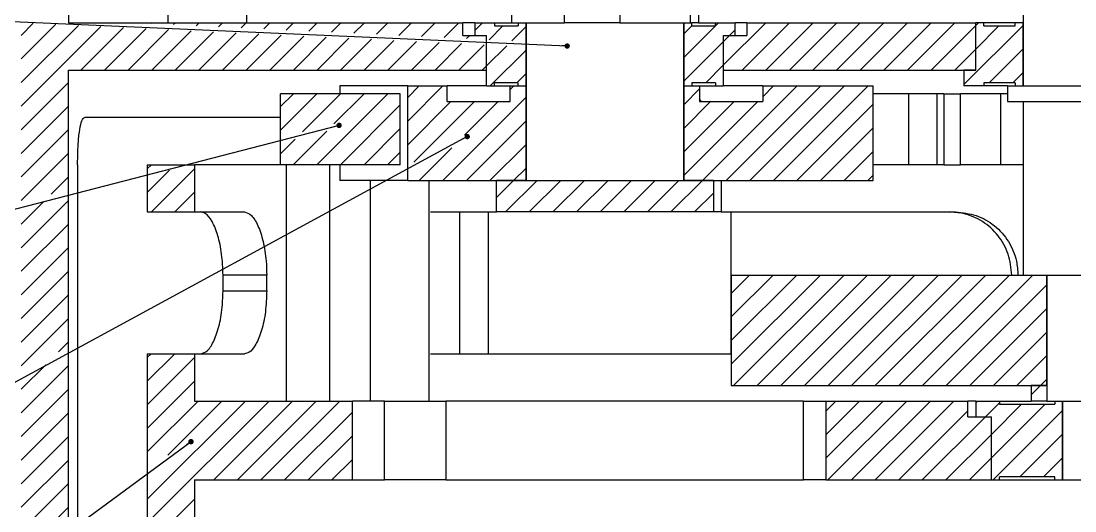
# Model space of a CAD drawing. Header units: millimetres. Extents: x 0 to 1189, y 0 to 841.
# Drawn here: x 360.7 to 561.1, y 431.3 to 524.5 of the extents above; entities that cross this region are included whole.
import ezdxf

# ---------------------------------------------------------------- set-up
doc = ezdxf.new("R2010")
doc.units = ezdxf.units.MM
doc.layers.add('10', color=7, linetype='Continuous')
doc.dimstyles.new('SLDDIMSTYLE0', dxfattribs={"dimtxt": 0.18, "dimasz": 1.016, "dimexe": 0, "dimexo": 0.0625, "dimgap": 0, "dimtad": 0, "dimtih": 1, "dimtoh": 1, "dimdec": 0, "dimrnd": 1e-09, "dimzin": 0, "dimdsep": 46, "dimtxsty": 'Standard', "dimblk1": 'DOT', "dimblk2": 'DOT', "dimsah": 1, "dimcen": 0.09, "dimadec": 0, "dimazin": 0, "dimtfac": 1.016, "dimtdec": 0, "dimtofl": 0, "dimtmove": 0, "dimatfit": 3, "dimldrblk": 'DOT', "dimfxl": 0, "dimfrac": 2, "dimtolj": 1, "dimtzin": 0, "dimarcsym": 0})

# ---------------------------------------------------------------- blocks, each defined once
blk = doc.blocks.new('SW_HATCH_0')
at = {"color": 0, "linetype": 'Continuous', "lineweight": 18}
for p, q in [((-151.93, 368.93), (-154.25, 366.61)), ((-147.64, 368.72), (-154.25, 362.12)), ((-129.4, 369), (-129.55, 368.86)), ((-124.91, 369), (-125.26, 368.65)), ((-120.42, 369), (-120.97, 368.45)), ((-115.93, 369), (-116.69, 368.24)), ((-111.44, 369), (-112.4, 368.04)), ((-106.95, 369), (-108.12, 367.84)), ((-102.46, 369), (-103.83, 367.63)), ((-97.97, 369), (-99.55, 367.43)), ((-93.48, 369), (-95.26, 367.22)), ((-88.99, 369), (-90.98, 367.02)), ((-84.5, 369), (-86.69, 366.81)), ((-80.01, 369), (-82.41, 366.61)), ((-75.52, 369), (-78.12, 366.4)), ((-71.03, 369), (-73.84, 366.2)), ((-66.54, 369), (-68, 367.54)), ((-21.64, 369), (-28.25, 362.39)), ((-12.66, 369), (-20.75, 360.91)), ((-8.17, 369), (-17.17, 360)), ((-3.68, 369), (-12.68, 360)), ((0.81, 369), (-8.19, 360)), ((5.3, 369), (-3.7, 360)), ((9.79, 369), (0.79, 360)), ((14.28, 369), (5.28, 360)), ((18.77, 369), (9.77, 360)), ((23.26, 369), (14.26, 360)), ((27.75, 369), (27.25, 368.5)), ((-143.36, 368.52), (-154.25, 357.63)), ((-139.07, 368.31), (-154.25, 353.14)), ((-134.79, 368.11), (-142.89, 360)), ((-130.5, 367.9), (-138.4, 360)), ((-126.22, 367.7), (-133.91, 360)), ((-121.93, 367.49), (-129.42, 360)), ((-117.64, 367.29), (-124.93, 360)), ((-113.36, 367.08), (-120.44, 360)), ((-109.07, 366.88), (-115.95, 360)), ((-104.79, 366.67), (-111.46, 360)), ((-62.65, 368.4), (-65.26, 365.79)), ((-58.25, 368.31), (-60.98, 365.58)), ((-26.73, 368.4), (-28.25, 366.88)), ((-18.5, 367.65), (-19.55, 366.6)), ((27.25, 368.5), (18.75, 360)), ((36.25, 368.52), (25, 357.27)), ((31.64, 368.4), (27.25, 364.01)), ((-100.5, 366.47), (-106.97, 360)), ((-96.22, 366.27), (-102.48, 360)), ((-91.93, 366.06), (-97.99, 360)), ((-87.65, 365.86), (-93.5, 360)), ((-83.36, 365.65), (-89.01, 360)), ((-79.08, 365.45), (-84.52, 360)), ((-74.79, 365.24), (-80.03, 360)), ((-70.51, 365.04), (-75.54, 360)), ((-66.22, 364.83), (-71.05, 360)), ((-68.94, 366.6), (-69.55, 365.99)), ((-20.75, 365.4), (-28.25, 357.9)), ((-19.55, 366.6), (-20.75, 365.4)), ((-61.93, 364.63), (-65.75, 360.81)), ((-58.25, 363.82), (-65.07, 357)), ((27.25, 364.01), (23.24, 360)), ((36.25, 364.03), (29.82, 357.6)), ((-65.75, 360.81), (-66.56, 360)), ((-20.75, 360.91), (-24.06, 357.6)), ((-58.25, 359.33), (-59.98, 357.6)), ((36.25, 359.54), (34.31, 357.6)), ((-145.25, 357.65), (-154.25, 348.65)), ((-74.05, 357), (-80.75, 350.3)), ((-78.54, 357), (-80.75, 354.79)), ((-60.58, 357), (-61.25, 356.33)), ((-6.7, 357), (-24.7, 339)), ((-2.21, 357), (-20.21, 339)), ((2.28, 357), (-15.72, 339)), ((-11.19, 357), (-13.25, 354.94)), ((6.77, 357), (-11.23, 339)), ((-98, 355.5), (-104.93, 348.58)), ((-102.49, 355.5), (-104.93, 353.07)), ((-93.51, 355.5), (-100.75, 348.27)), ((-84.53, 355.5), (-98.03, 342)), ((-89.02, 355.5), (-94.77, 349.75)), ((-58.25, 354.84), (-74.09, 339)), ((-25.25, 356.41), (-28.25, 353.41)), ((-145.25, 353.16), (-154.25, 344.16)), ((-82.17, 353.37), (-93.54, 342)), ((-72.56, 354), (-80.75, 345.81)), ((-68.07, 354), (-79.58, 342.49)), ((-63.58, 354), (-69.93, 347.65)), ((-14.19, 354), (-28.25, 339.94)), ((-18.68, 354), (-28.25, 344.43)), ((-23.17, 354), (-28.25, 348.92)), ((7.75, 353.49), (-6.74, 339)), ((-145.25, 348.67), (-154.25, 339.67)), ((-82.17, 348.88), (-89.05, 342)), ((-58.25, 350.35), (-69.6, 339)), ((7.75, 349), (-2.25, 339)), ((-102.12, 346.89), (-104.93, 344.09)), ((-96.14, 348.38), (-102.52, 342)), ((-72.37, 345.21), (-78.58, 339)), ((-58.25, 345.86), (-65.11, 339)), ((-145.25, 344.18), (-154.25, 335.18)), ((-82.17, 344.39), (-84.56, 342)), ((7.75, 344.51), (2.24, 339)), ((-129.46, 342), (-130.25, 341.22)), ((-126.02, 340.95), (-130.25, 336.73)), ((-121.25, 341.24), (-129.48, 333)), ((-58.25, 341.37), (-60.62, 339)), ((-145.25, 339.69), (-148.55, 336.38)), ((-60.62, 339), (-63.87, 335.75)), ((-56.13, 339), (-62.13, 333)), ((-51.64, 339), (-57.64, 333)), ((-47.15, 339), (-53.15, 333)), ((-42.66, 339), (-48.66, 333)), ((-38.17, 339), (-44.17, 333)), ((-33.68, 339), (-39.68, 333)), ((-29.19, 339), (-35.19, 333)), ((-24.7, 339), (-30.7, 333)), ((7.75, 340.02), (6.73, 339)), ((-121.25, 336.75), (-124.99, 333)), ((-22.62, 336.59), (-26.21, 333)), ((-145.25, 335.2), (-154.25, 326.2)), ((-149.92, 335.01), (-154.25, 330.69)), ((-145.25, 330.71), (-154.25, 321.71)), ((-145.25, 326.22), (-154.25, 317.22)), ((-145.25, 321.73), (-154.25, 312.73)), ((-2.29, 321), (-19.25, 304.04)), ((-6.78, 321), (-19.25, 308.53)), ((-11.27, 321), (-19.25, 313.02)), ((-15.76, 321), (-19.25, 317.51)), ((2.2, 321), (-18.8, 300)), ((6.69, 321), (-14.31, 300)), ((11.18, 321), (-9.82, 300)), ((15.67, 321), (-5.33, 300)), ((20.16, 321), (-0.84, 300)), ((24.65, 321), (3.65, 300)), ((29.14, 321), (8.14, 300)), ((33.63, 321), (12.63, 300)), ((38.12, 321), (17.12, 300)), ((40.75, 319.14), (21.61, 300)), ((-145.25, 317.24), (-154.25, 308.24)), ((40.75, 314.65), (26.1, 300)), ((-145.25, 312.75), (-154.25, 303.75)), ((40.75, 310.16), (30.59, 300)), ((-145.25, 308.26), (-147.13, 306.37)), ((-129.54, 306), (-130.25, 305.29)), ((-125.05, 306), (-130.25, 300.8)), ((-121.25, 305.31), (-130.25, 296.31)), ((40.75, 305.67), (35.08, 300)), ((-149.57, 303.93), (-154.25, 299.26)), ((-145.25, 303.77), (-154.25, 294.77)), ((-121.25, 300.82), (-130.25, 291.82)), ((40.75, 301.18), (39.57, 300)), ((-145.25, 299.28), (-154.25, 290.28)), ((39.57, 300), (37.75, 298.18)), ((-120.58, 297), (-130.25, 287.33)), ((-111.6, 297), (-130.25, 278.35)), ((-107.11, 297), (-130.25, 273.86)), ((-116.09, 297), (-126.38, 286.71)), ((-102.62, 297), (-117.62, 282)), ((-98.13, 297), (-113.13, 282)), ((-93.64, 297), (-108.64, 282)), ((9.63, 297), (-1.25, 286.12)), ((5.14, 297), (-1.25, 290.61)), ((0.65, 297), (-1.25, 295.1)), ((14.12, 297), (-0.88, 282)), ((18.61, 297), (3.61, 282)), ((23.1, 297), (8.1, 282)), ((27.59, 297), (27.25, 296.66)), ((31.75, 296.67), (29.08, 294)), ((-145.25, 294.79), (-154.25, 285.79)), ((-91.25, 294.9), (-104.15, 282)), ((25.75, 295.16), (12.59, 282)), ((40.46, 296.4), (30.25, 286.19)), ((35.97, 296.4), (30.25, 290.68)), ((43.75, 295.2), (30.55, 282)), ((29.08, 294), (17.08, 282)), ((30.25, 290.68), (21.57, 282)), ((43.75, 290.71), (35.64, 282.6)), ((-145.25, 290.29), (-154.25, 281.29)), ((-91.25, 290.41), (-99.66, 282)), ((-145.25, 285.8), (-154.25, 276.8)), ((-91.25, 285.92), (-95.17, 282)), ((30.25, 286.19), (26.06, 282)), ((43.75, 286.22), (40.13, 282.6)), ((-145.25, 281.31), (-154.25, 272.31)), ((-145.25, 276.82), (-154.25, 267.82)), ((-121.25, 278.37), (-126.62, 273))]:
    blk.add_line(p, q, dxfattribs=at)
blk = doc.blocks.new('_Dot')
at = {"color": 0, "linetype": 'ByBlock', "lineweight": -2}
blk.add_line((-0.5, 0), (-1, 0), dxfattribs=at)
at = {"color": 0, "linetype": 'ByBlock', "const_width": 0.5}
blk.add_lwpolyline([(-0.25, 0, 1), (0.25, 0, 1)], format="xyb", close=True, dxfattribs=at)

msp = doc.modelspace()

# ---------------------------------------------------------------- linework, layer by layer
at = {"color": 7, "linetype": 'Continuous', "lineweight": 25}
for p, q in [((369.72, 642.67), (369.72, 524.17)), ((388.62, 564.95), (388.62, 524.17)), ((403.62, 524.17), (403.62, 562.85)), ((453.95, 548.17), (453.95, 524.17)), ((464.06, 524.17), (464.06, 548.17)), ((474.57, 548.17), (474.57, 524.17)), ((488.01, 524.17), (488.01, 548.17)), ((489.49, 539.17), (489.49, 524.17)), ((551.22, 527.17), (551.22, 512.17)), ((369.72, 524.17), (444.72, 524.17)), ((444.72, 521.77), (444.72, 524.17)), ((446.97, 524.17), (444.72, 524.17)), ((446.97, 524.17), (446.97, 521.77)), ((446.97, 524.17), (450.72, 524.17)), ((450.72, 524.17), (450.72, 523.57)), ((450.72, 524.17), (453.95, 524.17)), ((450.72, 523.57), (455.22, 523.57)), ((453.95, 524.17), (464.06, 524.17)), ((455.22, 524.17), (455.22, 523.57)), ((456.72, 524.17), (456.72, 494.17)), ((456.72, 512.17), (456.72, 524.17)), ((469.62, 524.17), (464.06, 524.17)), ((474.57, 524.17), (469.62, 524.17)), ((474.57, 524.17), (488.01, 524.17)), ((486.72, 494.17), (486.72, 524.17)), ((486.72, 524.17), (486.72, 512.17)), ((488.01, 524.17), (488.22, 524.17)), ((488.22, 523.57), (488.22, 524.17)), ((489.49, 524.17), (488.22, 524.17)), ((488.22, 523.57), (492.72, 523.57)), ((489.49, 524.17), (492.72, 524.17)), ((492.72, 523.57), (492.72, 524.17)), ((492.72, 524.17), (496.47, 524.17)), ((496.47, 521.77), (496.47, 524.17)), ((498.72, 524.17), (496.47, 524.17)), ((498.72, 524.17), (498.72, 521.77)), ((498.72, 524.17), (542.22, 524.17)), ((542.22, 515.17), (542.22, 524.17)), ((543.72, 524.17), (542.22, 524.17)), ((543.72, 523.57), (543.72, 524.17)), ((549.72, 524.17), (543.72, 524.17)), ((543.72, 523.57), (549.72, 523.57)), ((549.72, 523.57), (549.72, 524.17)), ((551.22, 524.17), (549.72, 524.17)), ((551.22, 512.17), (551.22, 524.17)), ((444.72, 521.77), (449.22, 521.77)), ((446.97, 521.77), (449.22, 521.77)), ((449.22, 512.17), (449.22, 521.77)), ((449.22, 515.17), (449.22, 521.77)), ((494.22, 521.77), (494.22, 512.17)), ((494.22, 521.77), (496.47, 521.77)), ((494.22, 521.77), (494.22, 515.17)), ((494.22, 521.77), (498.72, 521.77)), ((369.72, 251.17), (369.72, 515.17)), ((369.72, 515.17), (449.22, 515.17)), ((494.22, 515.17), (542.22, 515.17)), ((539.97, 515.17), (539.97, 512.17)), ((542.22, 515.17), (539.97, 515.17)), ((421.33, 512.17), (421.33, 510.67)), ((434.22, 494.17), (434.22, 512.17)), ((434.22, 512.17), (441.72, 512.17)), ((441.72, 509.17), (441.72, 512.17)), ((449.22, 512.17), (441.72, 512.17)), ((449.22, 512.17), (450.72, 512.17)), ((450.72, 512.17), (450.72, 512.77)), ((455.22, 512.77), (450.72, 512.77)), ((450.72, 512.17), (453.72, 512.17)), ((453.72, 509.17), (453.72, 512.17)), ((453.72, 512.17), (456.72, 512.17)), ((455.22, 512.17), (455.22, 512.77)), ((455.22, 512.17), (456.72, 512.17)), ((456.72, 494.17), (456.72, 512.17)), ((486.72, 512.17), (489.72, 512.17)), ((486.72, 512.17), (486.72, 494.17)), ((486.72, 512.17), (488.22, 512.17)), ((488.22, 512.77), (488.22, 512.17)), ((492.72, 512.77), (488.22, 512.77)), ((489.72, 512.17), (489.72, 509.17)), ((489.72, 512.17), (492.72, 512.17)), ((492.72, 512.77), (492.72, 512.17)), ((492.72, 512.17), (494.22, 512.17)), ((501.72, 512.17), (494.22, 512.17)), ((501.72, 512.17), (501.72, 509.17)), ((501.72, 512.17), (522.72, 512.17)), ((522.72, 494.17), (522.72, 512.17)), ((543.72, 512.17), (539.97, 512.17)), ((543.72, 512.77), (543.72, 512.17)), ((549.72, 512.77), (543.72, 512.77)), ((548.22, 512.17), (543.72, 512.17)), ((548.22, 512.17), (548.22, 509.17)), ((548.22, 512.17), (599.22, 512.17)), ((549.72, 512.77), (549.72, 512.17)), ((410.04, 497.17), (410.04, 510.67)), ((432.8, 510.67), (410.04, 510.67)), ((432.8, 497.17), (432.8, 510.67)), ((432.8, 497.17), (432.8, 510.67)), ((432.8, 510.67), (432.8, 510.67)), ((441.72, 509.17), (453.72, 509.17)), ((489.72, 509.17), (501.72, 509.17)), ((529.52, 497.17), (529.52, 510.67)), ((534.86, 510.67), (529.52, 510.67)), ((534.86, 497.17), (534.86, 510.67)), ((536.17, 510.67), (536.17, 497.17)), ((536.17, 510.67), (539.3, 510.67)), ((539.3, 497.17), (539.3, 510.67)), ((546.99, 497.17), (546.99, 510.67)), ((548.22, 510.67), (546.99, 510.67)), ((548.22, 509.17), (599.22, 509.17)), ((551.22, 509.17), (551.22, 476.17)), ((410.04, 506.17), (372.84, 506.17)), ((371.47, 497.17), (371.47, 269.17)), ((384.72, 497.17), (384.72, 488.17)), ((384.72, 497.17), (393.72, 497.17)), ((393.72, 497.17), (393.72, 488.17)), ((410.04, 497.17), (393.72, 497.17)), ((432.8, 497.17), (410.04, 497.17)), ((411.15, 452.17), (411.15, 497.17)), ((419.33, 497.17), (419.33, 452.17)), ((421.33, 497.17), (421.33, 494.17)), ((432.8, 497.17), (432.8, 497.17)), ((534.86, 497.17), (529.52, 497.17)), ((536.17, 497.17), (539.3, 497.17)), ((551.22, 497.17), (546.99, 497.17)), ((427.08, 494.17), (427.08, 452.17)), ((434.22, 494.17), (456.72, 494.17)), ((438.33, 452.17), (438.33, 494.17)), ((451.1, 488.17), (451.1, 494.17)), ((456.72, 494.17), (451.1, 494.17)), ((456.72, 494.17), (486.72, 494.17)), ((492.34, 494.17), (486.72, 494.17)), ((486.72, 494.17), (522.72, 494.17)), ((492.34, 494.17), (492.34, 488.17)), ((493.82, 494.17), (493.82, 488.17)), ((384.72, 488.17), (393.72, 488.17)), ((393.72, 488.17), (403.2, 488.17)), ((438.54, 488.17), (451.1, 488.17)), ((444.05, 488.17), (444.05, 461.17)), ((449.53, 488.17), (449.53, 461.17)), ((492.34, 488.17), (451.1, 488.17)), ((493.82, 488.17), (492.34, 488.17)), ((493.82, 488.17), (538.38, 488.17)), ((495.65, 488.17), (495.65, 461.17)), ((399.11, 473.17), (399.11, 476.17)), ((407.42, 476.17), (399.11, 476.17)), ((407.42, 473.17), (407.42, 476.17)), ((495.72, 476.17), (495.72, 455.17)), ((495.72, 476.17), (551.22, 476.17)), ((551.22, 476.17), (596.22, 476.17)), ((555.72, 476.17), (555.72, 452.17)), ((555.72, 455.17), (555.72, 476.17)), ((399.11, 473.17), (407.42, 473.17)), ((384.72, 461.17), (384.72, 428.17)), ((384.72, 461.17), (393.72, 461.17)), ((393.72, 461.17), (393.72, 452.17)), ((393.72, 461.17), (403.2, 461.17)), ((438.54, 461.17), (495.65, 461.17)), ((495.72, 455.17), (555.72, 455.17)), ((552.72, 455.17), (552.72, 452.17)), ((555.72, 455.17), (552.72, 455.17)), ((393.72, 452.17), (423.72, 452.17)), ((423.72, 437.17), (423.72, 452.17)), ((429.78, 452.17), (423.72, 452.17)), ((429.78, 437.17), (429.78, 452.17)), ((429.78, 452.17), (441.49, 452.17)), ((441.49, 452.17), (441.49, 437.17)), ((509.44, 452.17), (441.49, 452.17)), ((509.44, 437.17), (509.44, 452.17)), ((509.44, 452.17), (513.72, 452.17)), ((513.72, 452.17), (513.72, 437.17)), ((513.72, 452.17), (540.72, 452.17)), ((540.72, 449.17), (540.72, 452.17)), ((542.22, 452.17), (540.72, 452.17)), ((542.22, 452.17), (542.22, 449.17)), ((542.22, 452.17), (546.72, 452.17)), ((546.72, 452.17), (546.72, 451.57)), ((546.72, 452.17), (552.72, 452.17)), ((546.72, 451.57), (557.22, 451.57)), ((555.72, 452.17), (552.72, 452.17)), ((555.72, 452.17), (591.72, 452.17)), ((557.22, 452.17), (557.22, 451.57)), ((558.72, 452.17), (558.72, 437.17)), ((558.72, 437.17), (558.72, 452.17)), ((540.72, 449.17), (545.22, 449.17)), ((542.22, 449.17), (545.22, 449.17)), ((545.22, 437.17), (545.22, 449.17)), ((393.72, 437.17), (393.72, 428.17)), ((393.72, 437.17), (423.72, 437.17)), ((423.72, 437.17), (429.78, 437.17)), ((441.49, 437.17), (429.78, 437.17)), ((441.49, 437.17), (509.44, 437.17)), ((513.72, 437.17), (509.44, 437.17)), ((513.72, 437.17), (545.22, 437.17)), ((545.22, 437.17), (546.72, 437.17)), ((546.72, 437.17), (546.72, 437.77)), ((557.22, 437.77), (546.72, 437.77)), ((546.72, 437.17), (557.22, 437.17)), ((557.22, 437.17), (557.22, 437.77)), ((557.22, 437.17), (558.72, 437.17)), ((558.72, 437.17), (588.72, 437.17))]:
    msp.add_line(p, q, dxfattribs=at)
at = {"color": 7, "linetype": 'Continuous', "lineweight": 25, "flags": 128}
msp.add_lwpolyline([(490.06, 509.13), (489.93, 509.35), (489.72, 509.67)], dxfattribs=at)
at = {"color": 7, "linetype": 'Continuous', "lineweight": 25}
for points, knots in [([(434.23, 512.17), (434.05, 512.17), (433.72, 512.17), (432.97, 512.17), (432.15, 512.17), (430.43, 512.17), (427.78, 512.17), (424.69, 512.17), (422.6, 512.17), (421.53, 512.17), (421.33, 512.17)], [0, 0, 0, 0, 0.078433, 0.141894, 0.199127, 0.255596, 0.485291, 0.715637, 0.946199, 1, 1, 1, 1]), ([(529.52, 510.67), (528.04, 510.67), (526.02, 510.67), (523.41, 510.67), (522.72, 510.67)], [0, 0, 0, 0, 0.734643, 1, 1, 1, 1]), ([(536.17, 510.67), (535.62, 510.67), (534.82, 510.67), (534.87, 510.67), (534.89, 510.67)], [0, 0, 0, 0, 0.686671, 1, 1, 1, 1]), ([(546.99, 510.67), (545.79, 510.67), (543.64, 510.67), (540.63, 510.67), (539.3, 510.67)], [0, 0, 0, 0, 0.559727, 1, 1, 1, 1]), ([(371.47, 497.17), (371.48, 498.18), (371.5, 500.2), (371.71, 502.9), (372.04, 504.93), (372.44, 506.01), (372.72, 506.12), (372.84, 506.17)], [0, 0, 0, 0, 0.214648, 0.429297, 0.643928, 0.858485, 1, 1, 1, 1]), ([(529.52, 497.17), (528.04, 497.17), (526.02, 497.17), (523.41, 497.17), (522.72, 497.17)], [0, 0, 0, 0, 0.734643, 1, 1, 1, 1]), ([(536.17, 497.17), (535.62, 497.17), (534.82, 497.17), (534.87, 497.17), (534.89, 497.17)], [0, 0, 0, 0, 0.686671, 1, 1, 1, 1]), ([(546.99, 497.17), (545.79, 497.17), (543.64, 497.17), (540.63, 497.17), (539.3, 497.17)], [0, 0, 0, 0, 0.559727, 1, 1, 1, 1]), ([(434.23, 494.17), (434.05, 494.17), (433.72, 494.17), (432.97, 494.17), (432.15, 494.17), (430.43, 494.17), (427.78, 494.17), (424.69, 494.17), (422.6, 494.17), (421.53, 494.17), (421.33, 494.17)], [0, 0, 0, 0, 0.078433, 0.141894, 0.199127, 0.255596, 0.485291, 0.715637, 0.946199, 1, 1, 1, 1]), ([(399.11, 476.17), (399.06, 477.52), (398.95, 480.21), (398.17, 483.81), (397.06, 486.52), (395.89, 487.96), (395.16, 488.11), (394.87, 488.17)], [0, 0, 0, 0, 0.2146, 0.429201, 0.643762, 0.858174, 1, 1, 1, 1]), ([(403.2, 488.17), (403.64, 488.03), (404.52, 487.77), (405.79, 485.71), (406.79, 482.67), (407.34, 479.29), (407.4, 477.06), (407.42, 476.17)], [0, 0, 0, 0, 0.21456, 0.429133, 0.643458, 0.857894, 1, 1, 1, 1]), ([(549.05, 476.17), (548.92, 477.52), (548.66, 480.21), (546.61, 483.81), (543.6, 486.52), (540.27, 487.96), (538.08, 488.11), (537.2, 488.17)], [0, 0, 0, 0, 0.2146, 0.429201, 0.643762, 0.858174, 1, 1, 1, 1]), ([(538.38, 488.17), (539.71, 488.03), (542.35, 487.77), (545.9, 485.71), (548.59, 482.67), (550.02, 479.29), (550.17, 477.06), (550.23, 476.17)], [0, 0, 0, 0, 0.21456, 0.429133, 0.643458, 0.857894, 1, 1, 1, 1]), ([(394.87, 461.17), (395.31, 461.3), (396.2, 461.56), (397.48, 463.63), (398.48, 466.67), (399.03, 470.04), (399.08, 472.28), (399.11, 473.17)], [0, 0, 0, 0, 0.214572, 0.429157, 0.643516, 0.857976, 1, 1, 1, 1]), ([(407.42, 473.17), (407.37, 471.82), (407.27, 469.12), (406.49, 465.52), (405.38, 462.81), (404.21, 461.37), (403.49, 461.23), (403.2, 461.17)], [0, 0, 0, 0, 0.2145901, 0.4291813, 0.6437297, 0.8581119, 1, 1, 1, 1])]:
    msp.add_open_spline(points, degree=3, knots=knots, dxfattribs=at)

# ---------------------------------------------------------------- block references
at = {"color": 7, "linetype": 'Continuous', "lineweight": 18}
msp.add_blockref('SW_HATCH_0', (514.97, 155.17), dxfattribs=at)

# ---------------------------------------------------------------- leaders
at = {"layer": '10'}
for points in [[(464.54, 519.75), (252.29, 528.99)], [(421.18, 504.65), (252.29, 460.88)], [(445.54, 502.52), (252.29, 397.47)], [(393.03, 444.46), (252.29, 340.73)]]:
    msp.add_leader(points, dimstyle='SLDDIMSTYLE0', dxfattribs=at)

doc.saveas('drawing.dxf')
